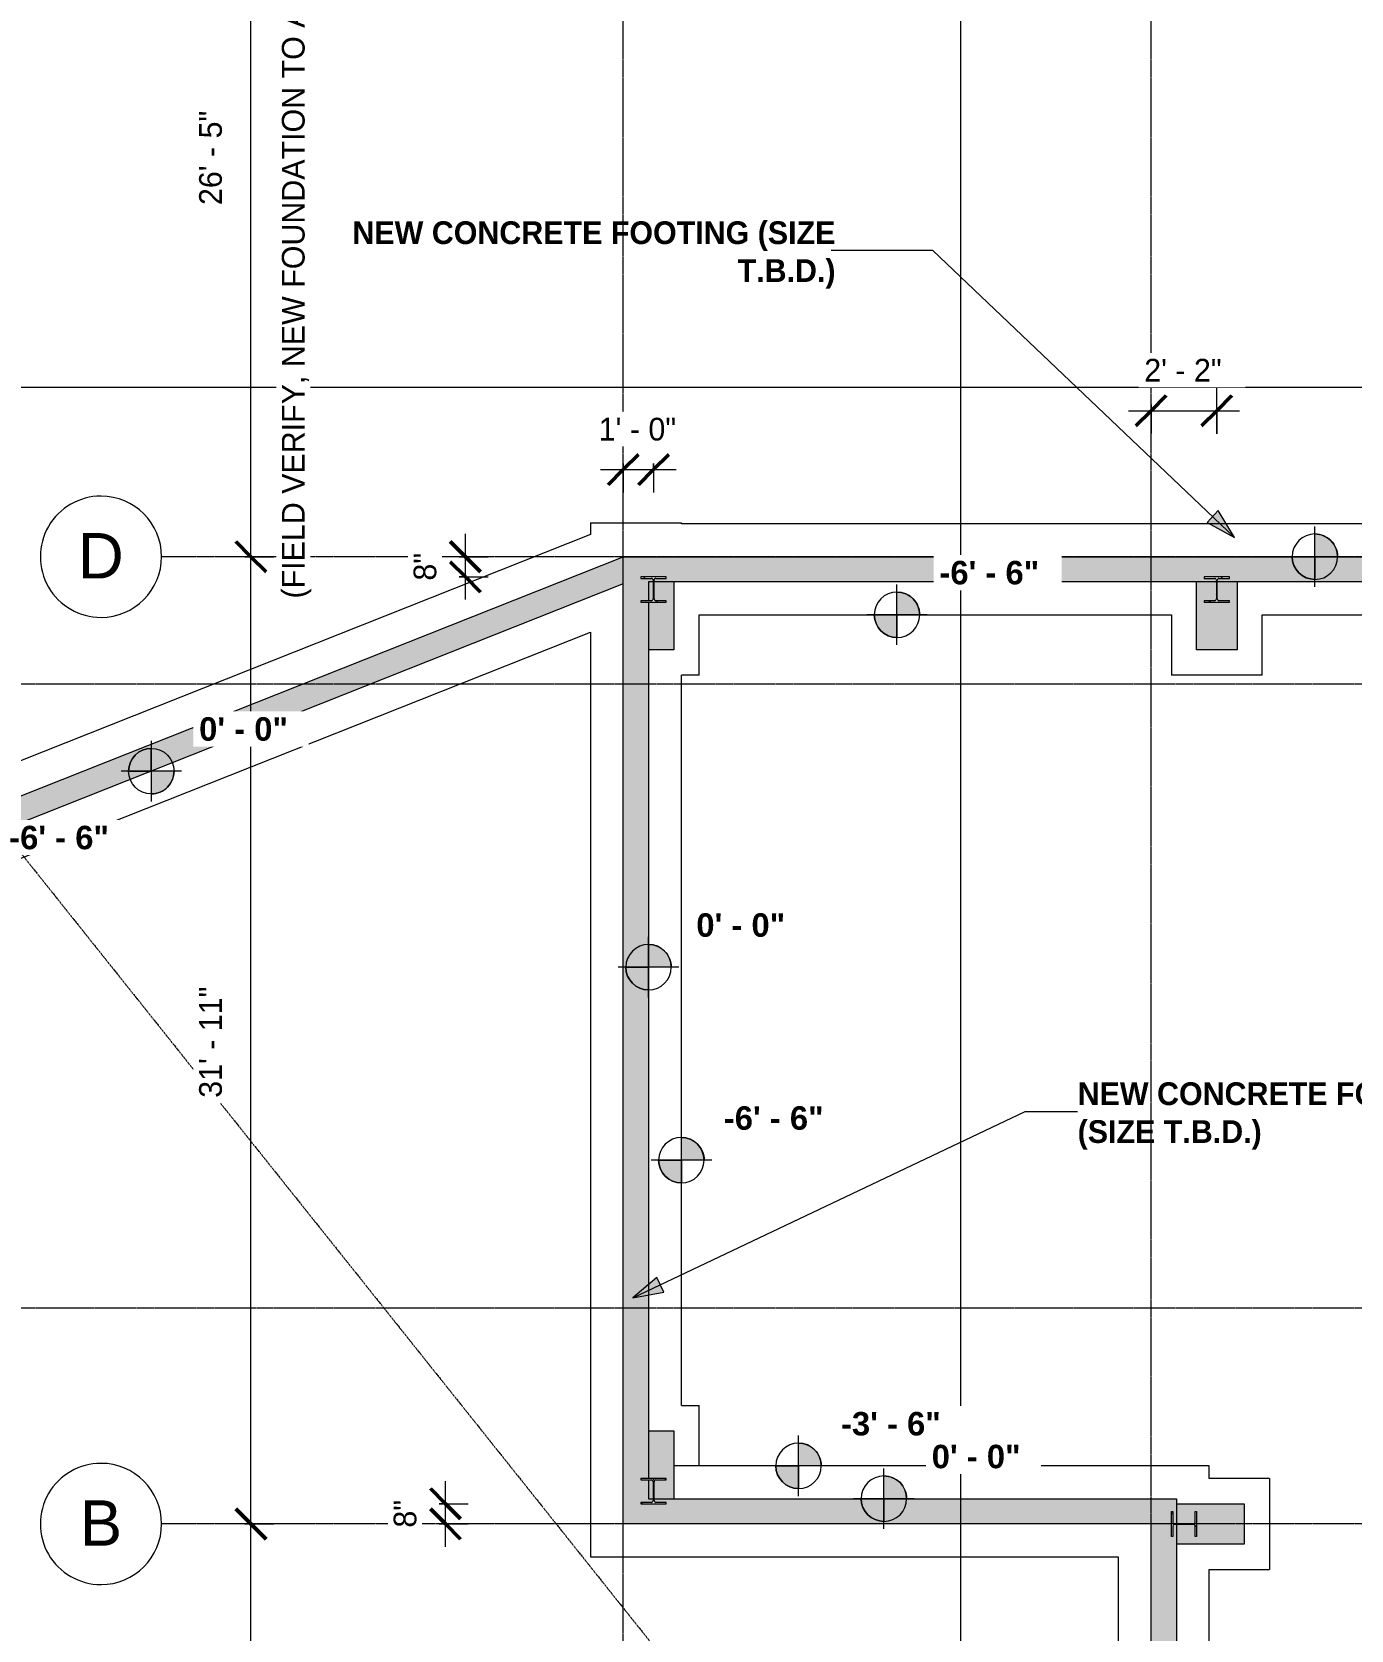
# Model space of a CAD drawing. Header units: inches. Extents: x -4066 to -1326, y 10241 to 12042.
# Drawn here: x -3802 to -3280, y 11032 to 11665 of the extents above; entities that cross this region are included whole.
import ezdxf

# ---------------------------------------------------------------- set-up
doc = ezdxf.new("R2010")
doc.units = ezdxf.units.IN
doc.header["$MEASUREMENT"] = 0
doc.linetypes.add('Double Dash 3_8_', pattern=[0.9999999999999999, 0.3749999999999999, -0.125, 0.125, -0.125, 0.125, -0.125])
doc.linetypes.add('Grid Line 1_2_', pattern=[0.8749999999999999, 0.4999999999999999, -0.125, 0.125, -0.125])
for name, color, linetype, lineweight in [('A-ANNO-DIMS', 211, 'Continuous', 9), ('A-ANNO-DIMS-96', 211, 'Continuous', 9), ('C-PROP-LINE', 91, 'Double Dash 3_8_', 9), ('G-ANNO-DIMS', 111, 'Continuous', 9), ('G-ANNO-SYMB', 111, 'Continuous', 9), ('G-ANNO-TEXT', 231, 'Continuous', 9), ('S-COLS', 52, 'Continuous', 13), ('S-FNDN', 32, 'Continuous', 13), ('S-GRID', 1, 'Continuous', 9), ('S-GRID-IDEN', 1, 'Continuous', 9)]:
    doc.layers.add(name, color=color, linetype=linetype, lineweight=lineweight)
doc.styles.add('Arial', font='arial.ttf', dxfattribs={"height": 17.99999999999998})
doc.styles.add('Arial_B', font='arialbd.ttf', dxfattribs={"height": 9.285714285714281})
doc.styles.add('Century Gothic', font='', dxfattribs={"height": 8.999999999999991})
doc.styles.add('Century Gothic_B', font='', dxfattribs={"height": 8.999999999999991})
doc.styles.get('Century Gothic').set_extended_font_data('Century Gothic')
doc.styles.get('Century Gothic_B').set_extended_font_data('Century Gothic', bold=True)
doc.dimstyles.new('OD__1_16__Tol__', dxfattribs={"dimscale": 12, "dimtxt": 9.39751442745773, "dimasz": 1, "dimexe": 0.75, "dimexo": 0.5000000000000001, "dimgap": 0.75, "dimtad": 1, "dimdec": 4, "dimrnd": 0.0625, "dimzin": 3, "dimdsep": 46, "dimlunit": 4, "dimtxsty": 'Century Gothic', "dimblk1": 'OBLIQUE', "dimblk2": 'OBLIQUE', "dimsah": 1, "dimcen": 0.09, "dimdle": 0.75, "dimazin": 0, "dimtfac": 1, "dimtdec": 4, "dimtix": 1, "dimtmove": 0, "dimatfit": 3, "dimfxl": 1, "dimtvp": 1, "dimtfill": 1, "dimfrac": 2, "dimtolj": 1, "dimtzin": 0, "dimarcsym": 2})

# ---------------------------------------------------------------- blocks, each defined once
blk = doc.blocks.new('W-Wide Flange-Column - W10X49-1627109-STRUCTURAL SCHEMATIC - 1ST FLOOR')
at = {"layer": 'S-COLS', "lineweight": 9}
h = blk.add_hatch(dxfattribs=at)
h.set_pattern_fill('FP_14', color=256, style=0, pattern_type=2)
h.set_pattern_definition([(45, (3555.703, -11086.886), (-9.503515139147199, 9.503515139147199), []), (45, (3555.703, -11072.486), (-9.503515139147199, 9.503515139147199), [])])
h.paths.add_polyline_path([(-5.000000000003808, -4.990234374990393), (4.999999999996304, -4.990234374990393), (4.999999999996304, -4.431640624990336), (0.8613281249969303, -4.431640624990336), (0.372430077066383, -4.22913242292003), (0.1699218749962483, -3.740234374990336), (0.1699218749964188, 3.740234375009606), (0.3724300770665536, 4.2291324229393), (0.8613281249964188, 4.431640625009606), (4.999999999996475, 4.431640625009606), (4.999999999996475, 4.990234375009662), (-5.000000000003637, 4.990234375009662), (-5.000000000003637, 4.431640625009606), (-0.86132812500324, 4.431640625009606), (-0.3724300770737158, 4.2291324229393), (-0.1699218750035811, 3.740234375009606), (-0.1699218750037516, -3.740234374990336), (-0.3724300770738864, -4.22913242292003), (-0.8613281250027284, -4.431640624990336), (-5.000000000003808, -4.431640624990336)], flags=0)
for p, q in [((4.999999999999993, 4.990234374999829), (-5.000000000000004, 4.990234374999829)), ((-5.000000000000004, 4.990234374999829), (-5.000000000000004, 4.431640624999829)), ((-5.000000000000004, 4.431640624999829), (-0.8613281250000152, 4.431640624999829)), ((-0.169921875000006, 3.740234374999829), (-0.1699218750000061, -3.740234375000158)), ((0.169921874999994, -3.740234375000171), (0.1699218749999939, 3.740234374999825)), ((0.8613281249999939, 4.431640624999829), (4.999999999999993, 4.431640624999829)), ((4.999999999999993, 4.431640624999829), (4.999999999999993, 4.990234374999829)), ((-0.8613281250000059, -4.431640625000166), (-5.000000000000004, -4.431640625000166)), ((-5.000000000000004, -4.431640625000166), (-5.000000000000004, -4.990234375000167)), ((-5.000000000000004, -4.990234375000167), (4.999999999999993, -4.990234375000167)), ((4.999999999999993, -4.431640625000166), (0.8613281249999979, -4.431640625000167)), ((4.999999999999993, -4.990234375000167), (4.999999999999993, -4.431640625000166))]:
    blk.add_line(p, q, dxfattribs=at)
for centre, radius, start, end in [((-0.8613281250000059, 3.74023437499983), 0.6914062500000004, 2.671665932429354e-13, 90.00000000000081), ((0.8613281249999937, 3.74023437499983), 0.6914062499999992, 90.00000000000034, 180.0000000000004), ((-0.8613281250000059, -3.740234375000167), 0.6914062499999993, 270.0000000000001, 7.824164516400251e-13), ((0.8613281249999937, -3.740234375000167), 0.6914062500000004, 180.0000000000004, 270.0000000000001)]:
    blk.add_arc(centre, radius, start, end, dxfattribs=at)
blk = doc.blocks.new('W-Wide Flange-Column - W10X49-1616480-STRUCTURAL SCHEMATIC - 1ST FLOOR')
at = {"layer": 'S-COLS', "lineweight": 9}
h = blk.add_hatch(dxfattribs=at)
h.set_pattern_fill('FP_15', color=256, style=0, pattern_type=2)
h.set_pattern_definition([(45, (3555.703, -11443.905), (-9.503515139147199, 9.503515139147199), []), (45, (3555.703, -11429.505), (-9.503515139147199, 9.503515139147199), [])])
h.paths.add_polyline_path([(4.999999999996475, -4.990234374991245), (4.999999999996475, -4.431640624991188), (0.8613281249969303, -4.431640624991188), (0.3724300770667241, -4.229132422920883), (0.1699218749965894, -3.740234374991189), (0.1699218749965894, 3.740234375008753), (0.3724300770667241, 4.229132422938448), (0.8613281249957366, 4.431640625008753), (4.999999999996475, 4.431640625008753), (4.999999999996475, 4.99023437500881), (-5.000000000003467, 4.99023437500881), (-5.000000000003467, 4.431640625008753), (-0.8613281250034105, 4.431640625008753), (-0.3724300770738864, 4.229132422938448), (-0.1699218750035811, 3.740234375008753), (-0.1699218750035811, -3.740234374991189), (-0.3724300770737158, -4.229132422920883), (-0.8613281250034105, -4.431640624991188), (-5.000000000003467, -4.431640624991188), (-5.000000000003467, -4.990234374991245), (-2.000000000003979, -4.990234374991245)], flags=0)
for p, q in [((4.999999999999993, 4.990234374999829), (-5.000000000000004, 4.990234374999829)), ((-5.000000000000004, 4.990234374999829), (-5.000000000000004, 4.431640624999829)), ((-5.000000000000004, 4.431640624999829), (-0.8613281250000152, 4.431640624999829)), ((-0.169921875000006, 3.740234374999829), (-0.1699218750000061, -3.740234375000158)), ((0.169921874999994, -3.740234375000171), (0.1699218749999939, 3.740234374999825)), ((0.8613281249999939, 4.431640624999829), (4.999999999999993, 4.431640624999829)), ((4.999999999999993, 4.431640624999829), (4.999999999999993, 4.990234374999829)), ((-0.8613281250000059, -4.431640625000166), (-5.000000000000004, -4.431640625000166)), ((-5.000000000000004, -4.431640625000166), (-5.000000000000004, -4.990234375000167)), ((-5.000000000000004, -4.990234375000167), (4.999999999999993, -4.990234375000167)), ((4.999999999999993, -4.431640625000166), (0.8613281249999979, -4.431640625000167)), ((4.999999999999993, -4.990234375000167), (4.999999999999993, -4.431640625000166))]:
    blk.add_line(p, q, dxfattribs=at)
for centre, radius, start, end in [((-0.8613281250000059, 3.74023437499983), 0.6914062500000004, 2.671665932429354e-13, 90.00000000000081), ((0.8613281249999937, 3.74023437499983), 0.6914062499999992, 90.00000000000034, 180.0000000000004), ((-0.8613281250000059, -3.740234375000167), 0.6914062499999992, 269.9999999999999, 8.333053265434414e-13), ((0.8613281249999937, -3.740234375000167), 0.6914062500000004, 180.0000000000004, 270.0000000000001)]:
    blk.add_arc(centre, radius, start, end, dxfattribs=at)
blk = doc.blocks.new('W-Wide Flange-Column - W10X49-V8-STRUCTURAL SCHEMATIC - 1ST FLOOR')
at = {"layer": 'S-COLS', "lineweight": 9}
h = blk.add_hatch(dxfattribs=at)
h.set_pattern_fill('FP_17', color=256, style=0, pattern_type=2)
h.set_pattern_definition([(45, (3332.703, -11443.905), (-9.503515139147199, 9.503515139147199), []), (45, (3332.703, -11429.505), (-9.503515139147199, 9.503515139147199), [])])
h.paths.add_polyline_path([(-5.000000000003637, -4.990234374991075), (4.999999999996304, -4.990234374991245), (4.999999999996304, -4.431640624991359), (0.8613281249965893, -4.431640624991188), (0.3724300770667241, -4.229132422920883), (0.1699218749964188, -3.740234374991018), (0.1699218749964188, 3.740234375008753), (0.3724300770665536, 4.229132422938618), (0.8613281249965893, 4.431640625008924), (4.999999999996304, 4.431640625008753), (4.999999999996304, 4.990234375008639), (-5.000000000003637, 4.99023437500881), (-5.000000000003637, 4.431640625008924), (-0.8613281250037516, 4.431640625008924), (-0.3724300770740569, 4.229132422938618), (-0.1699218750037516, 3.740234375008753), (-0.1699218750037516, -3.740234374991018), (-0.3724300770738864, -4.229132422920883), (-0.8613281250037516, -4.431640624991188), (-5.000000000003637, -4.431640624991188)], flags=0)
for p, q in [((4.999999999999993, 4.990234374999829), (-5.000000000000004, 4.990234374999829)), ((-5.000000000000004, 4.990234374999829), (-5.000000000000004, 4.431640624999829)), ((-5.000000000000004, 4.431640624999829), (-0.8613281250000152, 4.431640624999829)), ((-0.169921875000006, 3.740234374999829), (-0.1699218750000061, -3.740234375000158)), ((0.169921874999994, -3.740234375000171), (0.1699218749999939, 3.740234374999825)), ((0.8613281249999939, 4.431640624999829), (4.999999999999993, 4.431640624999829)), ((4.999999999999993, 4.431640624999829), (4.999999999999993, 4.990234374999829)), ((-0.8613281250000059, -4.431640625000166), (-5.000000000000004, -4.431640625000166)), ((-5.000000000000004, -4.431640625000166), (-5.000000000000004, -4.990234375000167)), ((-5.000000000000004, -4.990234375000167), (4.999999999999993, -4.990234375000167)), ((4.999999999999993, -4.431640625000166), (0.8613281249999979, -4.431640625000167)), ((4.999999999999993, -4.990234375000167), (4.999999999999993, -4.431640625000166))]:
    blk.add_line(p, q, dxfattribs=at)
for centre, radius, start, end in [((-0.8613281250000059, 3.74023437499983), 0.6914062500000004, 2.671665932429354e-13, 90.00000000000081), ((0.8613281249999937, 3.74023437499983), 0.6914062499999992, 90.00000000000034, 180.0000000000004), ((-0.8613281250000059, -3.740234375000167), 0.6914062499999992, 269.9999999999999, 8.333053265434414e-13), ((0.8613281249999937, -3.740234375000167), 0.6914062500000004, 180.0000000000004, 270.0000000000001)]:
    blk.add_arc(centre, radius, start, end, dxfattribs=at)
blk = doc.blocks.new('W-Wide Flange-Column - W10X49-1627344-STRUCTURAL SCHEMATIC - 1ST FLOOR')
at = {"layer": 'S-COLS', "lineweight": 9}
h = blk.add_hatch(dxfattribs=at)
h.set_pattern_fill('FP_33', color=256, style=0, pattern_type=2)
h.set_pattern_definition([(135, (11073.895, 3345.713), (-9.503515139147199, -9.503515139147197), []), (135, (11059.495, 3345.713), (-9.503515139147199, -9.503515139147197), [])])
h.paths.add_polyline_path([(4.999999999989654, 4.990234374996191), (-5.000000000010288, 4.990234374996191), (-5.000000000010288, 4.431640624996304), (-0.8613281250098906, 4.431640624996304), (-0.3724300770807076, 4.229132422925999), (-0.1699218750104023, 3.740234374996134), (-0.1699218750104023, -3.740234375003638), (-0.372430077080537, -4.229132422933502), (-0.8613281250100612, -4.431640625003808), (-5.000000000010288, -4.431640625003808), (-5.000000000010288, -4.990234375003694), (4.999999999989654, -4.990234375003694), (4.999999999989654, -4.431640625003808), (0.8613281249906207, -4.431640625003808), (0.3724300770599029, -4.229132422933502), (0.1699218749897682, -3.740234375003638), (0.1699218749897682, 3.740234374996134), (0.3724300770599029, 4.229132422925999), (0.8613281249902797, 4.431640624996304), (4.999999999989654, 4.431640624996304)], flags=0)
for p, q in [((-5.000000000000004, 4.990234374999826), (4.999999999999993, 4.990234374999826)), ((-5.000000000000004, 4.431640624999825), (-5.000000000000004, 4.990234374999826)), ((-0.8613281250000059, 4.431640624999825), (-5.000000000000004, 4.431640624999825)), ((-0.169921875000006, -3.74023437500017), (-0.1699218750000061, 3.740234374999817)), ((0.169921874999994, 3.74023437499983), (0.1699218749999939, -3.740234375000166)), ((4.999999999999993, 4.431640624999825), (0.8613281249999979, 4.431640624999826)), ((4.999999999999993, 4.990234374999826), (4.999999999999993, 4.431640624999825)), ((-5.000000000000004, -4.431640625000171), (-0.8613281250000152, -4.431640625000171)), ((-5.000000000000004, -4.990234375000171), (-5.000000000000004, -4.431640625000171)), ((4.999999999999993, -4.990234375000171), (-5.000000000000004, -4.990234375000171)), ((0.8613281249999939, -4.431640625000171), (4.999999999999993, -4.431640625000171)), ((4.999999999999993, -4.431640625000171), (4.999999999999993, -4.990234375000171))]:
    blk.add_line(p, q, dxfattribs=at)
for centre, radius, start, end in [((-0.8613281250000059, 3.740234374999826), 0.6914062500000006, 359.9999999999988, 89.99999999999967), ((0.8613281249999937, 3.740234374999826), 0.6914062499999992, 89.99999999999959, 179.9999999999997), ((-0.8613281250000059, -3.740234375000171), 0.691406249999999, 269.9999999999988, 359.9999999999994), ((0.8613281249999937, -3.740234375000171), 0.69140625, 179.9999999999995, 269.9999999999993)]:
    blk.add_arc(centre, radius, start, end, dxfattribs=at)
blk = doc.blocks.new('Family - ___-1442676-STRUCTURAL SCHEMATIC - 1ST FLOOR')
at = {"layer": 'C-PROP-LINE'}
blk.add_line((-4057.769508634273, 11654.76584374848), (-2998.51120984018, 10327.31480616342), dxfattribs=at)
blk = doc.blocks.new('Grid - Grid Head - Circle-50561-STRUCTURAL SCHEMATIC - 1ST FLOOR')
at = {"layer": 'S-GRID-IDEN'}
for centre, start, end in [((3.326430646399931e-61, -4.078299540852453e-18), 359.9999999999996, 179.9999999999998), ((-3.063147132161011e-60, 3.755506388259091e-17), 179.9999999999998, 359.9999999999993)]:
    blk.add_arc(centre, 0.2500000000000002, start, end, dxfattribs=at)
blk = doc.blocks.new('DIMBLOCK15-STRUCTURAL SCHEMATIC - 1ST FLOOR')
at = {"layer": 'A-ANNO-DIMS-96', "lineweight": 50}
for p, q in [((-3715.114400793475, 11073.8953901394), (-3721.114400793475, 11079.8953901394)), ((-3715.114400793475, 11073.8953901394), (-3709.114400793475, 11067.8953901394)), ((-3715.114400793478, 10818.39539013942), (-3721.114400793478, 10824.39539013942)), ((-3715.114400793478, 10818.39539013942), (-3709.114400793478, 10812.39539013942))]:
    blk.add_line(p, q, dxfattribs=at)
at = {"layer": 'A-ANNO-DIMS-96'}
for p, q in [((-3717.599682167714, 11073.8953901394), (-3706.114400793475, 11073.8953901394)), ((-3715.114400793476, 11073.8953901394), (-3717.599682167715, 11073.8953901394)), ((-3715.114400793478, 10809.39539013942), (-3715.114400793475, 11073.8953901394)), ((-3717.599682167716, 10818.39539013942), (-3706.114400793478, 10818.39539013942)), ((-3715.114400793478, 10818.39539013943), (-3717.599682167716, 10818.39539013943))]:
    blk.add_line(p, q, dxfattribs=at)
at = {"layer": 'A-ANNO-DIMS-96', "color": 0, "insert": (-3735.650238019934, 10915.41700963058), "char_height": 8.999999999999998, "width": 73.7481132211921, "attachment_point": 1, "rotation": 89.99999999999963, "line_spacing_factor": 0.9845015114479527, "style": 'Century Gothic', "bg_fill": 3, "box_fill_scale": 1.25, "bg_fill_color": 256, "bg_fill_true_color": 13158600, "bg_fill_transparency": 0}
blk.add_mtext('21\' - 3 1/2"', dxfattribs=at)
blk = doc.blocks.new('_Oblique')
at = {"color": 0, "linetype": 'ByBlock', "lineweight": -2}
blk.add_line((-0.5, -0.5), (0.5, 0.5), dxfattribs=at)
blk = doc.blocks.new('DIMBLOCK16-STRUCTURAL SCHEMATIC - 1ST FLOOR')
at = {"layer": 'A-ANNO-DIMS-96', "lineweight": 50}
for p, q in [((-3715.114400793473, 11456.8953901394), (-3721.114400793473, 11462.8953901394)), ((-3715.114400793473, 11456.8953901394), (-3709.114400793473, 11450.8953901394)), ((-3715.114400793475, 11073.8953901394), (-3721.114400793475, 11079.8953901394)), ((-3715.114400793475, 11073.8953901394), (-3709.114400793475, 11067.8953901394))]:
    blk.add_line(p, q, dxfattribs=at)
at = {"layer": 'A-ANNO-DIMS-96'}
for p, q in [((-3717.599682167711, 11456.8953901394), (-3706.114400793473, 11456.8953901394)), ((-3715.114400793474, 11456.8953901394), (-3717.599682167712, 11456.8953901394)), ((-3715.114400793475, 11073.8953901394), (-3715.114400793473, 11456.8953901394)), ((-3717.599682167714, 11073.8953901394), (-3706.114400793475, 11073.8953901394)), ((-3715.114400793476, 11073.8953901394), (-3717.599682167715, 11073.8953901394))]:
    blk.add_line(p, q, dxfattribs=at)
at = {"layer": 'A-ANNO-DIMS-96', "color": 0, "insert": (-3735.650238019932, 11242.64743854913), "char_height": 8.999999999999998, "width": 54.59508381665918, "attachment_point": 1, "rotation": 89.99999999999963, "line_spacing_factor": 0.9845015114479527, "style": 'Century Gothic', "bg_fill": 3, "box_fill_scale": 1.25, "bg_fill_color": 256, "bg_fill_true_color": 13158600, "bg_fill_transparency": 0}
blk.add_mtext('31\' - 11"', dxfattribs=at)
blk = doc.blocks.new('DIMBLOCK17-STRUCTURAL SCHEMATIC - 1ST FLOOR')
at = {"layer": 'A-ANNO-DIMS-96'}
for p, q in [((-3715.114400793473, 11456.8953901394), (-3715.114400793471, 11782.8953901394)), ((-3717.599682167709, 11773.8953901394), (-3706.114400793471, 11773.8953901394)), ((-3715.114400793471, 11773.8953901394), (-3717.59968216771, 11773.8953901394)), ((-3717.599682167711, 11456.8953901394), (-3706.114400793473, 11456.8953901394)), ((-3715.114400793474, 11456.8953901394), (-3717.599682167712, 11456.8953901394))]:
    blk.add_line(p, q, dxfattribs=at)
at = {"layer": 'A-ANNO-DIMS-96', "lineweight": 50}
for p, q in [((-3715.114400793471, 11773.8953901394), (-3721.114400793471, 11779.8953901394)), ((-3715.114400793471, 11773.8953901394), (-3709.114400793471, 11767.8953901394)), ((-3715.114400793473, 11456.8953901394), (-3721.114400793473, 11462.8953901394)), ((-3715.114400793473, 11456.8953901394), (-3709.114400793473, 11450.8953901394))]:
    blk.add_line(p, q, dxfattribs=at)
at = {"layer": 'A-ANNO-DIMS-96', "color": 0, "insert": (-3735.650238019929, 11596.15286059747), "char_height": 8.999999999999998, "width": 46.18207090064941, "attachment_point": 1, "rotation": 89.99999999999963, "line_spacing_factor": 0.9845015114479527, "style": 'Century Gothic', "bg_fill": 3, "box_fill_scale": 1.25, "bg_fill_color": 256, "bg_fill_true_color": 13158600, "bg_fill_transparency": 0}
blk.add_mtext('26\' - 5"', dxfattribs=at)
at = {"layer": 'A-ANNO-DIMS-96', "color": 0, "insert": (-3702.882715348211, 11440.34803806604), "char_height": 8.999999999999998, "width": 420.1136449760627, "attachment_point": 1, "rotation": 89.99999999999964, "line_spacing_factor": 0.9845015114479527, "style": 'Century Gothic', "bg_fill": 3, "box_fill_scale": 1.25, "bg_fill_color": 256, "bg_fill_true_color": 13158600, "bg_fill_transparency": 0}
blk.add_mtext('(FIELD VERIFY, NEW FOUNDATION TO ALIGN WITH EXISTING)', dxfattribs=at)
blk = doc.blocks.new('DIMBLOCK18-STRUCTURAL SCHEMATIC - 1ST FLOOR')
at = {"layer": 'A-ANNO-DIMS-96', "lineweight": 50}
for p, q in [((-3630.21931556704, 11456.8953901394), (-3636.21931556704, 11462.8953901394)), ((-3630.21931556704, 11448.8953901394), (-3636.21931556704, 11454.8953901394)), ((-3630.21931556704, 11456.8953901394), (-3624.21931556704, 11450.8953901394)), ((-3630.21931556704, 11448.8953901394), (-3624.21931556704, 11442.8953901394))]:
    blk.add_line(p, q, dxfattribs=at)
at = {"layer": 'A-ANNO-DIMS-96'}
for p, q in [((-3630.21931556704, 11439.8953901394), (-3630.21931556704, 11465.8953901394)), ((-3632.704596941277, 11456.8953901394), (-3621.21931556704, 11456.8953901394)), ((-3630.21931556704, 11456.8953901394), (-3632.704596941278, 11456.8953901394)), ((-3632.704596941278, 11448.8953901394), (-3621.21931556704, 11448.8953901394)), ((-3630.21931556704, 11448.8953901394), (-3632.704596941278, 11448.8953901394))]:
    blk.add_line(p, q, dxfattribs=at)
at = {"layer": 'A-ANNO-DIMS-96', "color": 0, "insert": (-3650.755152793496, 11447.4507984473), "char_height": 8.999999999999998, "width": 13.06702006103646, "attachment_point": 1, "rotation": 89.99999999999963, "line_spacing_factor": 0.9845015114479527, "style": 'Century Gothic', "bg_fill": 3, "box_fill_scale": 1.25, "bg_fill_color": 256, "bg_fill_true_color": 13158600, "bg_fill_transparency": 0}
blk.add_mtext('8"', dxfattribs=at)
blk = doc.blocks.new('DIMBLOCK19-STRUCTURAL SCHEMATIC - 1ST FLOOR')
at = {"layer": 'A-ANNO-DIMS-96', "lineweight": 50}
for p, q in [((-3567.703253864355, 11491.37799669003), (-3561.703253864355, 11497.37799669003)), ((-3555.703253864355, 11491.37799669003), (-3549.703253864355, 11497.37799669003)), ((-3567.703253864355, 11491.37799669003), (-3573.703253864355, 11485.37799669003)), ((-3555.703253864355, 11491.37799669003), (-3561.703253864355, 11485.37799669003))]:
    blk.add_line(p, q, dxfattribs=at)
at = {"layer": 'A-ANNO-DIMS-96'}
for p, q in [((-3567.703253864355, 11493.86327806427), (-3567.703253864355, 11482.37799669003)), ((-3567.703253864356, 11491.37799669004), (-3567.703253864356, 11493.86327806427)), ((-3555.703253864355, 11493.86327806427), (-3555.703253864355, 11482.37799669003)), ((-3555.703253864356, 11491.37799669004), (-3555.703253864356, 11493.86327806427)), ((-3576.703253864355, 11491.37799669003), (-3546.703253864355, 11491.37799669003))]:
    blk.add_line(p, q, dxfattribs=at)
at = {"layer": 'A-ANNO-DIMS-96', "color": 0, "insert": (-3577.440361357956, 11511.91383391649), "char_height": 8.999999999999998, "width": 37.76905798463964, "attachment_point": 1, "line_spacing_factor": 0.9845015114479527, "style": 'Century Gothic', "bg_fill": 3, "box_fill_scale": 1.25, "bg_fill_color": 256, "bg_fill_true_color": 13158600, "bg_fill_transparency": 0}
blk.add_mtext('1\' - 0"', dxfattribs=at)
blk = doc.blocks.new('DIMBLOCK20-STRUCTURAL SCHEMATIC - 1ST FLOOR')
at = {"layer": 'A-ANNO-DIMS-96', "lineweight": 50}
for p, q in [((-3638.098392668911, 11081.8953901394), (-3644.098392668911, 11087.8953901394)), ((-3638.098392668911, 11081.8953901394), (-3632.098392668911, 11075.8953901394)), ((-3638.098392668911, 11073.8953901394), (-3644.098392668911, 11079.8953901394)), ((-3638.098392668911, 11073.8953901394), (-3632.098392668911, 11067.8953901394))]:
    blk.add_line(p, q, dxfattribs=at)
at = {"layer": 'A-ANNO-DIMS-96'}
for p, q in [((-3638.098392668911, 11064.8953901394), (-3638.098392668911, 11090.8953901394)), ((-3640.583674043149, 11081.8953901394), (-3629.098392668911, 11081.8953901394)), ((-3638.098392668911, 11081.8953901394), (-3640.58367404315, 11081.8953901394)), ((-3640.583674043149, 11073.8953901394), (-3629.098392668911, 11073.8953901394)), ((-3638.098392668911, 11073.8953901394), (-3640.58367404315, 11073.8953901394))]:
    blk.add_line(p, q, dxfattribs=at)
at = {"layer": 'A-ANNO-DIMS-96', "color": 0, "insert": (-3658.634229895368, 11072.4507984473), "char_height": 8.999999999999998, "width": 13.06702006103646, "attachment_point": 1, "rotation": 89.99999999999963, "line_spacing_factor": 0.9845015114479527, "style": 'Century Gothic', "bg_fill": 3, "box_fill_scale": 1.25, "bg_fill_color": 256, "bg_fill_true_color": 13158600, "bg_fill_transparency": 0}
blk.add_mtext('8"', dxfattribs=at)
blk = doc.blocks.new('DIMBLOCK21-STRUCTURAL SCHEMATIC - 1ST FLOOR')
at = {"layer": 'A-ANNO-DIMS-96'}
for p, q in [((-3332.703253864354, 11505.54005491199), (-3332.703253864354, 11523.71304201004)), ((-3358.703253864355, 11517.19832338427), (-3358.703253864355, 11505.71304201004)), ((-3358.703253864355, 11514.71304201004), (-3358.703253864355, 11517.19832338428)), ((-3367.703253864355, 11514.71304201004), (-3323.703253864354, 11514.71304201004)), ((-3332.703253864355, 11514.71304201004), (-3332.703253864355, 11505.54005491199))]:
    blk.add_line(p, q, dxfattribs=at)
at = {"layer": 'A-ANNO-DIMS-96', "lineweight": 50}
for p, q in [((-3358.703253864355, 11514.71304201004), (-3352.703253864355, 11520.71304201004)), ((-3332.703253864354, 11514.71304201004), (-3326.703253864354, 11520.71304201004)), ((-3358.703253864355, 11514.71304201004), (-3364.703253864355, 11508.71304201004)), ((-3332.703253864354, 11514.71304201004), (-3338.703253864354, 11508.71304201004))]:
    blk.add_line(p, q, dxfattribs=at)
at = {"layer": 'A-ANNO-DIMS-96', "color": 0, "insert": (-3361.440361357956, 11535.2488792365), "char_height": 8.999999999999998, "width": 37.76905798463964, "attachment_point": 1, "line_spacing_factor": 0.9845015114479527, "style": 'Century Gothic', "bg_fill": 3, "box_fill_scale": 1.25, "bg_fill_color": 256, "bg_fill_true_color": 13158600, "bg_fill_transparency": 0}
blk.add_mtext('2\' - 2"', dxfattribs=at)
blk = doc.blocks.new('Spot Elevations - Spot Elevation - Target Filled 2-1621861-STRUCTURAL SCHEMATIC - 1ST FLOOR')
at = {"layer": 'G-ANNO-DIMS'}
h = blk.add_hatch(color=256, dxfattribs=at)
edge = h.paths.add_edge_path(flags=0)
edge.add_line((1.249000902703301e-16, 0), (-0.09374999999999985, 0))
edge.add_arc((5.724587470723462e-16, -3.434752482434078e-16), 0.09375000000000037, 90.00000000000063, 180.0000000000002, ccw=False)
edge.add_line((1.249000902703301e-16, 0.09375000000000007), (1.249000902703301e-16, 0))
h = blk.add_hatch(color=256, dxfattribs=at)
edge = h.paths.add_edge_path(flags=0)
edge.add_line((1.249000902703301e-16, 0), (0.09375000000000029, 0))
edge.add_arc((2.289834988289385e-16, 6.245004513516504e-17), 0.09374999999999996, 269.99999999999955, 359.99999999999966, ccw=False)
edge.add_line((1.249000902703301e-16, -0.09375), (1.249000902703301e-16, 0))
for p, q in [((-2.706168622523819e-16, 0.1243846875261664), (-2.706168622523819e-16, -0.125)), ((1.249000902703301e-16, 0), (1.249000902703301e-16, 0.09375000000000007)), ((0.1250000000000001, 7.067913962433002e-16), (-0.1249999999999998, 7.067913962433002e-16)), ((-0.09374999999999985, 0), (1.249000902703301e-16, 0)), ((1.249000902703301e-16, 0), (1.249000902703301e-16, -0.09375)), ((0.09375000000000029, 0), (1.249000902703301e-16, 0))]:
    blk.add_line(p, q, dxfattribs=at)
blk.add_circle((1.249000902703301e-16, 0), 0.09375000000000007, dxfattribs=at)
for centre, radius, start, end in [((5.724587470723462e-16, -3.434752482434078e-16), 0.09375000000000037, 90.00000000000026, 179.9999999999999), ((2.289834988289385e-16, 6.245004513516504e-17), 0.09374999999999996, 269.9999999999992, 359.9999999999993)]:
    blk.add_arc(centre, radius, start, end, dxfattribs=at)

msp = doc.modelspace()

# ---------------------------------------------------------------- hatches: boundary and pattern name
at = {"layer": 'G-ANNO-TEXT'}
for points in [[(-3325.663667132735, 11464.57144277619), (-3332.141766669088, 11475.17205413769), (-3336.574171580208, 11470.51279174272)], [(-3563.93363575447, 11163.40628860022), (-3551.715838375407, 11165.65665791312), (-3554.477897502364, 11171.46406428262)]]:
    msp.add_hatch(color=256, dxfattribs=at).paths.add_polyline_path(points, flags=0)
at = {"layer": 'S-FNDN'}
for points in [[(-4038.412149838261, 11259.35711941401), (-3567.70325386436, 11446.13688460541), (-3567.70325386436, 11456.89539013941), (-4042.100443322372, 11268.65209069826)], [(-3557.703253864363, 11083.89539013941), (-3557.703253864363, 11091.31726513941), (-3560.703253864363, 11091.31726513941), (-3560.703253864363, 11091.87585888941), (-3557.703253864363, 11091.87585888941), (-3557.703253864361, 11438.91492138942), (-3560.70325386436, 11438.91492138942), (-3560.70325386436, 11439.47351513941), (-3557.703253864361, 11439.47351513941), (-3557.703253864361, 11448.33679638942), (-3560.70325386436, 11448.33679638942), (-3560.70325386436, 11448.89539013941), (-3557.703253864361, 11448.89539013941), (-3557.703253864361, 11456.89539013941), (-3567.70325386436, 11456.89539013941), (-3567.703253864363, 11083.89539013941)], [(-3340.703253864359, 11420.01566058681), (-3324.703253864358, 11420.01566058681), (-3324.703253864358, 11446.89539013941), (-3332.533331989359, 11446.89539013941), (-3332.533331989359, 11440.16492138941), (-3332.330823787289, 11439.67602334148), (-3331.841925739359, 11439.47351513941), (-3327.70325386436, 11439.47351513941), (-3327.70325386436, 11438.91492138941), (-3337.703253864359, 11438.91492138941), (-3337.703253864359, 11439.47351513941), (-3333.564581989359, 11439.47351513941), (-3333.07568394143, 11439.67602334148), (-3332.873175739359, 11440.16492138941), (-3332.873175739359, 11446.89539013941), (-3340.703253864359, 11446.89539013941), (-3340.703253864359, 11438.91492138941)], [(-3358.703253864362, 11073.89539013941), (-3358.703253864362, 11083.89539013941), (-3555.533331989363, 11083.89539013941), (-3555.533331989363, 11083.14539013941), (-3555.330823787293, 11082.65649209148), (-3554.841925739363, 11082.45398388941), (-3550.703253864363, 11082.45398388941), (-3550.703253864363, 11081.89539013941), (-3560.703253864363, 11081.89539013941), (-3560.703253864363, 11082.45398388941), (-3556.564581989363, 11082.45398388941), (-3556.075683941433, 11082.65649209148), (-3555.873175739363, 11083.14539013941), (-3555.873175739363, 11083.89539013941), (-3567.703253864363, 11083.89539013941), (-3567.703253864363, 11073.89539013941), (-3371.703253864362, 11073.89539013941)], [(-3357.875536101, 10828.39539013943), (-3348.703253864364, 10828.39539013943), (-3348.703253864363, 11073.72546826441), (-3349.453253864363, 11073.72546826441), (-3349.942151912292, 11073.52296006234), (-3350.144660114363, 11073.03406201441), (-3350.144660114363, 11068.89539013941), (-3350.703253864362, 11068.89539013941), (-3350.703253864362, 11078.89539013941), (-3350.144660114363, 11078.89539013941), (-3350.144660114363, 11074.75671826441), (-3349.942151912292, 11074.26782021648), (-3349.453253864363, 11074.06531201441), (-3348.703253864363, 11074.06531201441), (-3348.703253864684, 11083.89539013941), (-3358.703253864362, 11083.89539013941), (-3358.703253864364, 10828.39539013943)], [(-3340.722785114363, 11065.89539013938), (-3321.823524312077, 11065.89539013938), (-3321.823524312077, 11081.89539013938), (-3348.703253864363, 11081.89539013938), (-3348.703253864363, 11074.06531201441), (-3341.972785114362, 11074.06531201441), (-3341.483887066433, 11074.26782021648), (-3341.281378864362, 11074.75671826441), (-3341.281378864362, 11078.89539013941), (-3340.722785114363, 11078.89539013941), (-3340.722785114363, 11068.89539013941), (-3341.281378864362, 11068.89539013941), (-3341.281378864362, 11073.03406201441), (-3341.483887066433, 11073.52296006234), (-3341.972785114362, 11073.72546826441), (-3348.703253864363, 11073.72546826441), (-3348.703253864363, 11065.89539013938), (-3341.281378864362, 11065.89539013938)]]:
    msp.add_hatch(color=256, dxfattribs=at).paths.add_polyline_path(points, flags=0)
h = msp.add_hatch(color=256, dxfattribs=at)
h.paths.add_polyline_path([(-3332.533331989359, 11446.89539013941), (-3052.373175739358, 11446.89539013941), (-3052.373175739358, 11447.64539013941), (-3052.575683941428, 11448.13428818734), (-3053.064581989358, 11448.33679638941), (-3057.203253864358, 11448.33679638941), (-3057.203253864358, 11448.89539013941), (-3047.203253864358, 11448.89539013941), (-3047.203253864358, 11448.33679638941), (-3051.341925739358, 11448.33679638941), (-3051.830823787287, 11448.13428818734), (-3052.033331989358, 11447.64539013941), (-3052.033331989358, 11446.89539013941), (-3026.203253864359, 11446.89539013941), (-3026.203253864359, 11456.89539013941), (-3557.703253864361, 11456.89539013941), (-3557.703253864361, 11448.89539013941), (-3550.70325386436, 11448.89539013941), (-3550.70325386436, 11448.33679638942), (-3554.84192573936, 11448.33679638942), (-3555.330823787289, 11448.13428818734), (-3555.53333198936, 11447.64539013942), (-3555.53333198936, 11446.89539013941), (-3332.873175739359, 11446.89539013941), (-3332.873175739359, 11447.64539013941), (-3333.07568394143, 11448.13428818734), (-3333.56458198936, 11448.33679638941), (-3337.703253864359, 11448.33679638941), (-3337.703253864359, 11448.89539013941), (-3327.70325386436, 11448.89539013941), (-3327.70325386436, 11448.33679638941), (-3331.841925739359, 11448.33679638941), (-3332.330823787289, 11448.13428818734), (-3332.533331989359, 11447.64539013941)], flags=0)
h.paths.add_polyline_path([(-3557.703253864361, 11446.89539013941), (-3555.87317573936, 11446.89539013941), (-3555.87317573936, 11447.64539013942), (-3556.07568394143, 11448.13428818734), (-3556.56458198936, 11448.33679638942), (-3557.703253864361, 11448.33679638942), (-3557.703253864361, 11447.64539013942)], flags=0)
h = msp.add_hatch(color=256, dxfattribs=at)
h.paths.add_polyline_path([(-3556.56458198936, 11420.01566058681), (-3547.70325386436, 11420.01566058681), (-3547.70325386436, 11446.89539013941), (-3555.53333198936, 11446.89539013941), (-3555.53333198936, 11440.16492138941), (-3555.330823787289, 11439.67602334149), (-3554.84192573936, 11439.47351513941), (-3550.70325386436, 11439.47351513941), (-3550.70325386436, 11438.91492138942), (-3557.703253864361, 11438.91492138942), (-3557.703253864361, 11420.01566058681)], flags=0)
h.paths.add_polyline_path([(-3557.703253864361, 11439.47351513941), (-3556.56458198936, 11439.47351513941), (-3556.07568394143, 11439.67602334149), (-3555.87317573936, 11440.16492138941), (-3555.87317573936, 11446.89539013941), (-3557.703253864361, 11446.89539013941), (-3557.703253864361, 11439.67602334149)], flags=0)
h = msp.add_hatch(color=256, dxfattribs=at)
h.paths.add_polyline_path([(-3547.703253864214, 11083.89539013941), (-3547.703253864213, 11110.77511969195), (-3557.703253864363, 11110.77511969194), (-3557.703253864363, 11091.87585888941), (-3550.703253864363, 11091.87585888941), (-3550.703253864363, 11091.31726513941), (-3554.841925739363, 11091.31726513941), (-3555.330823787293, 11091.11475693734), (-3555.533331989363, 11090.62585888941), (-3555.533331989363, 11083.89539013941), (-3550.703253864363, 11083.89539013941)], flags=0)
h.paths.add_polyline_path([(-3555.873175739363, 11083.89539013941), (-3555.873175739363, 11090.62585888941), (-3556.075683941433, 11091.11475693734), (-3556.564581989363, 11091.31726513941), (-3557.703253864363, 11091.31726513941), (-3557.703253864363, 11083.89539013941), (-3556.901739429362, 11083.89539013941)], flags=0)

# ---------------------------------------------------------------- linework, layer by layer
at = {"layer": 'G-ANNO-SYMB'}
for p, q in [((-3434.232560440708, 11847.41171558465), (-3434.232560440708, 10300.08502562542)), ((-4008.432107819133, 11523.97754412666), (-1530.354510271987, 11523.97754412664))]:
    msp.add_line(p, q, dxfattribs=at)
at = {"layer": 'G-ANNO-TEXT'}
for p, q in [((-3445.106617710926, 11578.19876741727), (-3485.437149578373, 11578.19876741727)), ((-3325.663667132735, 11464.57144277619), (-3445.106617710926, 11578.19876741727)), ((-3332.141766669088, 11475.17205413769), (-3336.574171580208, 11470.51279174272)), ((-3325.663667132735, 11464.57144277619), (-3332.141766669088, 11475.17205413769)), ((-3336.574171580208, 11470.51279174272), (-3325.663667132735, 11464.57144277619)), ((-3408.632956248354, 11237.2688069019), (-3387.799938265827, 11237.26880690191)), ((-3554.477897502364, 11171.46406428262), (-3563.93363575447, 11163.40628860022)), ((-3551.715838375407, 11165.65665791312), (-3554.477897502364, 11171.46406428262)), ((-3563.93363575447, 11163.40628860022), (-3551.715838375407, 11165.65665791312))]:
    msp.add_line(p, q, dxfattribs=at)
at = {"layer": 'S-FNDN', "lineweight": 9}
for p, q in [((-3580.703253864356, 11470.27039013938), (-3544.703253864356, 11470.27039013938)), ((-3580.703253864356, 11470.27039013938), (-3580.703253864356, 11465.72297897183)), ((-3544.703253864356, 11469.8953901394), (-3544.703253864356, 11470.27039013938)), ((-3216.453253864352, 11469.8953901394), (-3544.703253864356, 11469.8953901394)), ((-3580.703253864356, 11465.72297897183), (-4046.895224851712, 11280.73555336778)), ((-4042.100443322368, 11268.65209069825), (-3567.703253864356, 11456.8953901394)), ((-3567.703253864356, 11456.8953901394), (-3026.203253864355, 11456.8953901394)), ((-3567.703253864356, 11446.1368846054), (-4038.412149838257, 11259.357119414)), ((-3567.703253864359, 11060.8953901394), (-3567.703253864356, 11446.1368846054)), ((-3557.703253864357, 11446.8953901394), (-3557.703253864357, 11439.4735151394)), ((-3555.873175739356, 11446.8953901394), (-3557.703253864357, 11446.8953901394)), ((-3547.703253864356, 11446.8953901394), (-3555.533331989356, 11446.8953901394)), ((-3332.873175739356, 11446.8953901394), (-3547.703253864356, 11446.8953901394)), ((-3547.703253864356, 11446.8953901394), (-3547.703253864356, 11420.0156605868)), ((-3340.703253864355, 11420.0156605868), (-3340.703253864355, 11446.8953901394)), ((-3060.203253864355, 11446.8953901394), (-3332.533331989356, 11446.8953901394)), ((-3324.703253864356, 11446.8953901394), (-3324.703253864356, 11420.0156605868)), ((-3557.703253864357, 11438.91492138941), (-3557.703253864358, 11110.77511969196)), ((-3537.703253864357, 11433.8953901394), (-3350.703253864356, 11433.8953901394)), ((-3537.703253864356, 11410.0156605868), (-3537.703253864356, 11433.8953901394)), ((-3350.703253864356, 11433.8953901394), (-3350.703253864356, 11410.01566058679)), ((-3314.703253864356, 11433.8953901394), (-3070.203253864355, 11433.8953901394)), ((-3314.703253864356, 11410.01566058679), (-3314.703253864356, 11433.8953901394)), ((-4033.617368308914, 11247.27365674447), (-3580.703253864356, 11426.99235904943)), ((-3580.703253864356, 11426.99235904943), (-3580.703253864359, 11060.8953901394)), ((-3547.703253864356, 11420.0156605868), (-3557.703253864357, 11420.0156605868)), ((-3324.703253864356, 11420.0156605868), (-3340.703253864355, 11420.0156605868)), ((-3544.703253864358, 11120.77511969196), (-3544.703253864357, 11410.0156605868)), ((-3537.703253864356, 11410.0156605868), (-3544.703253864357, 11410.0156605868)), ((-3314.703253864356, 11410.01566058679), (-3350.703253864356, 11410.01566058679)), ((-3544.703253864358, 11120.77511969196), (-3537.703253864209, 11120.77511969196)), ((-3537.70325386421, 11096.8953901394), (-3537.703253864209, 11120.77511969196)), ((-3557.703253864359, 11110.77511969196), (-3547.70325386421, 11110.77511969196)), ((-3557.703253864358, 11110.77511969196), (-3557.703253864359, 11091.8758588894)), ((-3547.70325386421, 11110.77511969196), (-3547.70325386421, 11083.89539013935)), ((-3335.703253864361, 11096.8953901394), (-3547.70325386421, 11096.8953901394)), ((-3335.703253864361, 11091.89539013937), (-3335.703253864361, 11096.8953901394)), ((-3557.703253864359, 11091.3172651394), (-3557.703253864359, 11083.8953901394)), ((-3311.823524312072, 11091.89539013937), (-3335.703253864361, 11091.89539013937)), ((-3311.823524312072, 11091.89539013937), (-3311.823524312072, 11055.89539013937)), ((-3557.703253864359, 11083.8953901394), (-3555.873175739359, 11083.8953901394)), ((-3555.533331989359, 11083.89539013935), (-3348.703253864359, 11083.8953901394)), ((-3348.703253864359, 11083.8953901394), (-3348.703253864359, 11074.0653120144)), ((-3348.70325386468, 11081.89539013937), (-3321.823524312074, 11081.89539013937)), ((-3348.70325386468, 11081.89539013937), (-3348.70325386468, 11074.0653120144)), ((-3321.823524312074, 11081.89539013937), (-3321.823524312073, 11065.89539013937)), ((-3358.703253864359, 11073.8953901394), (-3567.703253864359, 11073.8953901394)), ((-3358.703253864361, 10818.39539013942), (-3358.703253864359, 11073.8953901394)), ((-3348.703253864359, 11073.7254682644), (-3348.703253864361, 10828.39539013942)), ((-3348.703253864679, 11073.7254682644), (-3348.703253864679, 11065.89539013937)), ((-3321.823524312073, 11065.89539013937), (-3348.703253864679, 11065.89539013937)), ((-3580.703253864359, 11060.8953901394), (-3371.703253864358, 11060.8953901394)), ((-3371.703253864358, 11060.8953901394), (-3371.703253864361, 10805.39539013942)), ((-3335.70325386436, 10865.27511969203), (-3335.703253864358, 11055.89539013937)), ((-3335.703253864358, 11055.89539013937), (-3311.823524312072, 11055.89539013937))]:
    msp.add_line(p, q, dxfattribs=at)
at = {"layer": 'S-GRID', "linetype": 'Grid Line 1_2_'}
for p, q in [((-3567.703253864364, 10413.09146378301), (-3567.703253864352, 11974.97202379062)), ((-3358.703253864364, 10413.09146378301), (-3358.703253864351, 11974.97202379062)), ((-1374.377465411873, 11456.89539013939), (-3750.493318273374, 11456.8953901394)), ((-1374.377465411873, 11406.3953901394), (-3886.222405602958, 11406.39539013942)), ((-1374.377465411875, 11159.39539013941), (-3886.22240560296, 11159.39539013943)), ((-1374.377465411876, 11073.89539013939), (-3750.493318273377, 11073.8953901394))]:
    msp.add_line(p, q, dxfattribs=at)

# ---------------------------------------------------------------- block references
at = {"layer": 'C-PROP-LINE'}
msp.add_blockref('Family - ___-1442676-STRUCTURAL SCHEMATIC - 1ST FLOOR', (0, 0), dxfattribs=at)
at = {"layer": 'G-ANNO-DIMS', "extrusion": (0, 0, -1), "xscale": 95.99999999999994, "yscale": 95.99999999999994, "zscale": 95.99999999999994, "rotation": 180}
for p in [(3293.85976914407, 11456.8953901394), (3459.336448762758, 11433.89539013939), (3557.703253864356, 11294.35082312761), (3544.703253864355, 11217.93673716586), (3498.313737820679, 11096.8953901394), (3464.504917792262, 11083.89539013939)]:
    msp.add_blockref('Spot Elevations - Spot Elevation - Target Filled 2-1621861-STRUCTURAL SCHEMATIC - 1ST FLOOR', p, dxfattribs=at)
at = {"layer": 'G-ANNO-DIMS', "xscale": 95.99999999999994, "yscale": 95.99999999999994, "zscale": 95.99999999999994}
msp.add_blockref('Spot Elevations - Spot Elevation - Target Filled 2-1621861-STRUCTURAL SCHEMATIC - 1ST FLOOR', (-3754.57261064354, 11371.98614116455), dxfattribs=at)
at = {"layer": 'S-COLS', "lineweight": 9}
for name, p in [('W-Wide Flange-Column - W10X49-1616480-STRUCTURAL SCHEMATIC - 1ST FLOOR', (-3555.703253864356, 11443.90515576441)), ('W-Wide Flange-Column - W10X49-V8-STRUCTURAL SCHEMATIC - 1ST FLOOR', (-3332.703253864356, 11443.9051557644)), ('W-Wide Flange-Column - W10X49-1627109-STRUCTURAL SCHEMATIC - 1ST FLOOR', (-3555.703253864359, 11086.8856245144))]:
    msp.add_blockref(name, p, dxfattribs=at)
at = {"layer": 'S-COLS', "lineweight": 9, "rotation": 270}
msp.add_blockref('W-Wide Flange-Column - W10X49-1627344-STRUCTURAL SCHEMATIC - 1ST FLOOR', (-3345.713019489359, 11073.8953901394), dxfattribs=at)
at = {"layer": 'S-GRID-IDEN', "xscale": 95.99999999999994, "yscale": 95.99999999999994, "zscale": 95.99999999999994, "rotation": 89.9999999999996}
for p in [(-3774.493318273371, 11456.8953901394), (-3774.493318273374, 11073.8953901394)]:
    msp.add_blockref('Grid - Grid Head - Circle-50561-STRUCTURAL SCHEMATIC - 1ST FLOOR', p, dxfattribs=at)

# ---------------------------------------------------------------- texts
at = {"layer": 'G-ANNO-TEXT', "char_height": 8.999999999999991, "attachment_point": 1, "style": 'Century Gothic_B'}
for s, insert, width in [('NEW CONCRETE FOOTING (SIZE', (-3674.942661389396, 11589.70349182672), 229.6739999999998), ('T.B.D.)', (-3522.442661389396, 11574.70349182672), 44.84399999999998), ('NEW CONCRETE FOUNDATION', (-3387.799938265827, 11248.77353131136), 222.0989999999997), ('(SIZE T.B.D.)', (-3387.799938265827, 11233.77353131136), 83.32499999999992)]:
    msp.add_mtext(s, dxfattribs=dict(at, insert=insert, width=width))
at = {"layer": 'S-GRID-IDEN', "char_height": 17.99999999999998, "attachment_point": 1, "style": 'Arial'}
for s, insert, width in [('D', (-3783.655667202848, 11466.27620955923), 22.11899999999997), ('B', (-3782.899761691041, 11083.27620955923), 20.30099999999998)]:
    msp.add_mtext(s, dxfattribs=dict(at, insert=insert, width=width))

# ---------------------------------------------------------------- next in the draw order: texts
at = {"layer": 'G-ANNO-DIMS', "char_height": 9.285714285714281, "attachment_point": 1, "line_spacing_factor": 0.9417779076525878, "style": 'Arial_B', "bg_fill": 3, "box_fill_scale": 1.25, "bg_fill_color": 256, "bg_fill_true_color": 13158600, "bg_fill_transparency": 0}
for s, insert, width in [('-6\' - 6"', (-3442.52726655329, 11455.24188262499), 46.05796269727402), ('-6\' - 6"', (-3810.847041244429, 11350.34661457544), 46.05796269727402), ('0\' - 0"', (-3538.782163476983, 11315.6973156132), 40.98938307030129), ('-6\' - 6"', (-3527.894071654888, 11239.28322965145), 46.05796269727402), ('0\' - 0"', (-3445.58382740489, 11105.24188262499), 40.98938307030129)]:
    msp.add_mtext(s, dxfattribs=dict(at, insert=insert, width=width))

# ---------------------------------------------------------------- next in the draw order: dimensions: what is measured, and where the dimension line sits
at = {"layer": 'A-ANNO-DIMS'}
for base, p1, p2, override, picture, middle in [((-3332.703253864355, 11514.71304201004), (-3358.703253864355, 11523.19832338428), (-3332.703253864355, 11499.54005491199), {"dimpost": '<>', "dimfxl": 35.15271919932569}, 'DIMBLOCK21-STRUCTURAL SCHEMATIC - 1ST FLOOR', (-3345.703253864355, 11528.32623035141)), ((-3555.703253864356, 11491.37799669004), (-3567.703253864356, 11499.86327806427), (-3555.703253864356, 11499.86327806427), {"dimpost": '<>', "dimfxl": 12}, 'DIMBLOCK19-STRUCTURAL SCHEMATIC - 1ST FLOOR', (-3561.703253864356, 11505.10437333952))]:
    dim = msp.add_linear_dim(base=base, p1=p1, p2=p2, dimstyle='OD__1_16__Tol__', override=override, dxfattribs=at)
    dim.commit()
    dim.dimension.update_dxf_attribs({"geometry": picture, "text_midpoint": middle})
for base, p1, p2, override, picture, middle in [((-3630.219315567042, 11456.89539013941), (-3638.704596941278, 11448.8953901394), (-3638.704596941278, 11456.8953901394), {"dimpost": '<>', "dimfxl": 7.999999999998181}, 'DIMBLOCK18-STRUCTURAL SCHEMATIC - 1ST FLOOR', (-3643.945692216524, 11452.89539013941)), ((-3638.098392668913, 11081.89539013941), (-3646.58367404315, 11073.8953901394), (-3646.58367404315, 11081.8953901394), {"dimpost": '<>', "dimfxl": 7.999999999998181}, 'DIMBLOCK20-STRUCTURAL SCHEMATIC - 1ST FLOOR', (-3651.824769318397, 11077.89539013941)), ((-3715.114400793478, 11073.89539013941), (-3723.599682167716, 10818.39539013943), (-3723.599682167715, 11073.8953901394), {"dimpost": '<>', "dimfxl": 255.4999999999782}, 'DIMBLOCK15-STRUCTURAL SCHEMATIC - 1ST FLOOR', (-3729.339417827341, 10946.14539013942))]:
    dim = msp.add_linear_dim(base=base, p1=p1, p2=p2, angle=89.99999999999991, dimstyle='OD__1_16__Tol__', override=override, dxfattribs=at)
    dim.commit()
    dim.dimension.update_dxf_attribs({"geometry": picture, "text_midpoint": middle})

# ---------------------------------------------------------------- next in the draw order: linework, layer by layer
at = {"layer": 'G-ANNO-TEXT'}
msp.add_line((-3563.93363575447, 11163.40628860022), (-3408.632956248354, 11237.2688069019), dxfattribs=at)

# ---------------------------------------------------------------- next in the draw order: texts
at = {"layer": 'G-ANNO-DIMS', "insert": (-3481.504555611212, 11118.24188262499), "char_height": 9.285714285714281, "width": 46.05796269727402, "attachment_point": 1, "line_spacing_factor": 0.9417779076525878, "style": 'Arial_B', "bg_fill": 3, "box_fill_scale": 1.25, "bg_fill_color": 256, "bg_fill_true_color": 13158600, "bg_fill_transparency": 0}
msp.add_mtext('-3\' - 6"', dxfattribs=at)

# ---------------------------------------------------------------- next in the draw order: dimensions: what is measured, and where the dimension line sits
at = {"layer": 'A-ANNO-DIMS'}
dim = msp.add_linear_dim(base=(-3715.114400793475, 11456.89539013941), p1=(-3723.599682167715, 11073.8953901394), p2=(-3723.599682167712, 11456.8953901394), angle=89.99999999999991, dimstyle='OD__1_16__Tol__', override={"dimpost": '<>', "dimfxl": 383}, dxfattribs=at)
dim.commit()
dim.dimension.update_dxf_attribs({"geometry": 'DIMBLOCK16-STRUCTURAL SCHEMATIC - 1ST FLOOR', "text_midpoint": (-3728.840777442958, 11265.39539013941)})

# ---------------------------------------------------------------- next in the draw order: texts
at = {"layer": 'G-ANNO-DIMS', "insert": (-3735.651520256169, 11393.33263365014), "char_height": 9.285714285714281, "width": 40.98938307030129, "attachment_point": 1, "line_spacing_factor": 0.9417779076525878, "style": 'Arial_B', "bg_fill": 3, "box_fill_scale": 1.25, "bg_fill_color": 256, "bg_fill_true_color": 13158600, "bg_fill_transparency": 0}
msp.add_mtext('0\' - 0"', dxfattribs=at)

# ---------------------------------------------------------------- next in the draw order: dimensions: what is measured, and where the dimension line sits
at = {"layer": 'A-ANNO-DIMS'}
dim = msp.add_linear_dim(base=(-3715.114400793473, 11773.89539013941), p1=(-3723.599682167712, 11456.8953901394), p2=(-3723.59968216771, 11773.8953901394), angle=89.99999999999991, text='<>\\X(FIELD VERIFY, NEW FOUNDATION TO ALIGN WITH EXISTING)', dimstyle='OD__1_16__Tol__', override={"dimpost": '<>', "dimfxl": 317}, dxfattribs=at)
dim.commit()
dim.dimension.update_dxf_attribs({"geometry": 'DIMBLOCK17-STRUCTURAL SCHEMATIC - 1ST FLOOR', "text_midpoint": (-3715.114400793469, 11615.39539013941)})

doc.saveas('drawing.dxf')
